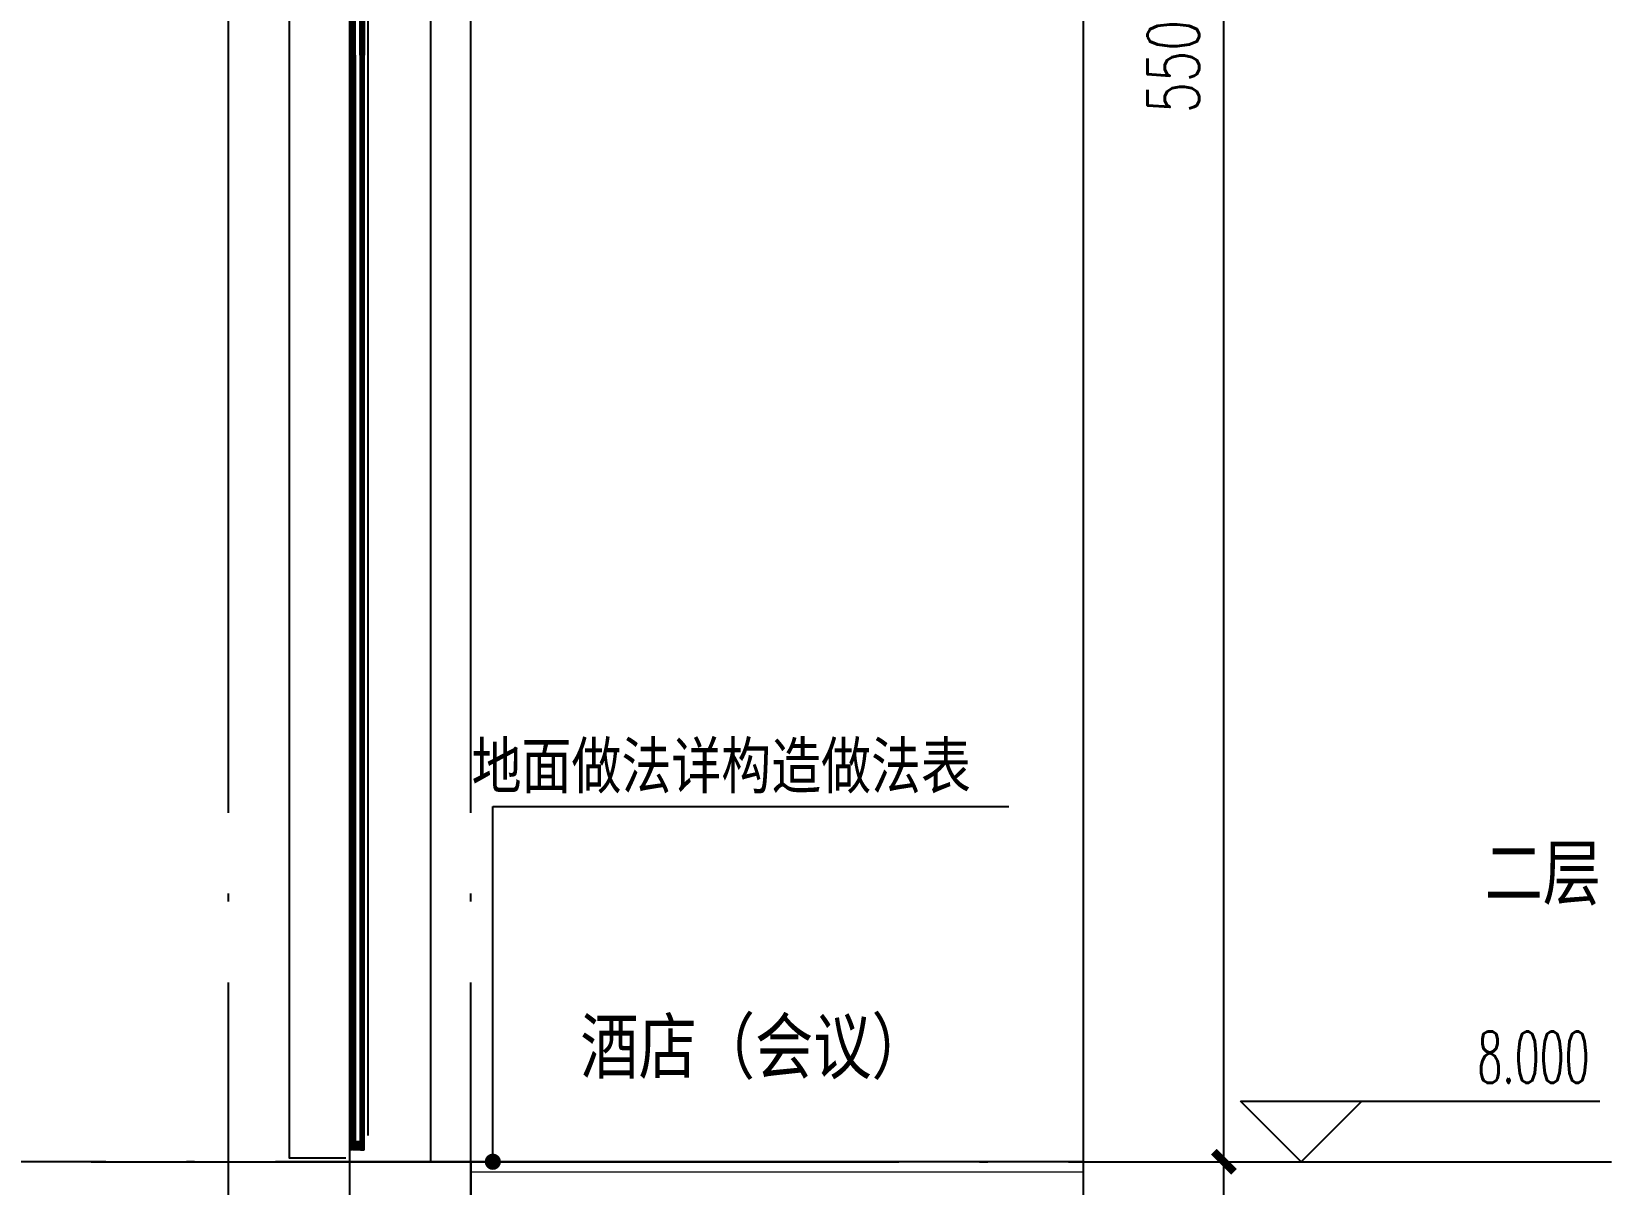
# Model space of a CAD drawing. Header units: millimetres. Extents: x 434053 to 1059003, y -2417481 to 936527.
# Drawn here: x 562376 to 566288, y -2244592 to -2241738 of the extents above; entities that cross this region are included whole.
import ezdxf

# ---------------------------------------------------------------- set-up
doc = ezdxf.new("R2010")
doc.units = ezdxf.units.MM
doc.header["$LTSCALE"] = 1000
doc.header["$MEASUREMENT"] = 0
doc.linetypes.add('DOTE', pattern=[2.42, 2, -0.2, 0.02, -0.2])
doc.linetypes.add('HIDDEN', pattern=[9.525, 6.35, -3.175])
doc.layers.get('Defpoints').update_dxf_attribs({"color": 6})
for name, color, linetype in [('A-AXIS', 16, 'DOTE'), ('AXIS', 3, 'Continuous'), ('DIM_ELEV', 3, 'Continuous'), ('DIM_LEAD', 3, 'Continuous'), ('DOTE', 16, 'DOTE'), ('EXTRUSION-V', 141, 'Continuous'), ('GLASS', 1, 'Continuous'), ('GLASS-V', 11, 'Continuous'), ('PUB_DIM', 83, 'Continuous'), ('PUB_TEXT', 7, 'Continuous'), ('SILICONE', 8, 'Continuous'), ('SILICONE-V', 9, 'Continuous')]:
    doc.layers.add(name, color=color, linetype=linetype)
doc.layers.add('A-DETL-0001', color=4, linetype='Continuous', lineweight=15)
doc.styles.add('_TCH_DIM', font='SIMPLEX.shx', dxfattribs={"width": 0.8, "height": 3, "bigfont": 'GBCBIG.shx'})
doc.styles.add('_TCH_DIM_T3', font='SIMPLEX', dxfattribs={"width": 0.705882, "bigfont": 'GBCBIG'})
doc.styles.add('宋体', font='', dxfattribs={"width": 0.8})
doc.styles.get('宋体').set_extended_font_data('SimSun')
doc.dimstyles.new('_TCH_ARCH&&50', dxfattribs={"dimtxt": 127.5, "dimasz": 50, "dimexe": 125, "dimexo": 150, "dimgap": 61.25, "dimtad": 1, "dimdec": 0, "dimzin": 0, "dimdsep": 46, "dimtxsty": '_TCH_DIM_T3', "dimblk": 'ARCHTICK', "dimcen": 0.09, "dimclrt": 7, "dimazin": 2, "dimtfac": 1, "dimtdec": 0, "dimtix": 1, "dimtmove": 2, "dimatfit": 3, "dimfxl": 1, "dimtolj": 1, "dimtzin": 0, "dimarcsym": 0})
pattern_1 = [(180, (-8259.038, 34605.197), (2e-12, -2.5), []), (270, (-8259.038, 34605.197), (2.5, 2e-12), [])]
pattern_2 = [(90, (-8261.038, 34583.1971), (1.08253175, 1.875), [1.25, -2.5]), (330, (-8261.038, 34583.1971), (1.082531757, -1.874999996), [1.25, -2.5]), (30, (-8261.038, 34583.1971), (2.165063507, 4e-09), [-2.5, 1.25])]
pattern_3 = [(270, (-2314.46293, 32414.2856), (0.1875, -0.09375), [0, -0.1875])]
pattern_4 = [(180, (-2314.46293, 32414.2856), (-0.09375, -0.1875), [0, -0.1875])]

# ---------------------------------------------------------------- blocks, each defined once
blk = doc.blocks.new('*U427')
at = {"layer": 'GLASS-V'}
h = blk.add_hatch(dxfattribs=at)
h.set_pattern_fill('HONEY', color=256, scale=10, angle=90, style=0)
h.set_pattern_definition(pattern_2)
edge = h.paths.add_edge_path()
edge.add_arc((14.8, 12.3), 0.2, 218, 270, ccw=False)
edge.add_line((14.6, 12.1), (13.3, 13.8))
edge.add_arc((13.5, 13.9), 0.2, 180, 218, ccw=False)
edge.add_line((13.3, 13.9), (13.3, 17.5))
edge.add_line((13.3, 17.5), (13.3, 21.1))
edge.add_arc((13.5, 21.1), 0.2, 142, 180, ccw=False)
edge.add_line((13.3, 21.2), (14.6, 22.9))
edge.add_arc((14.8, 22.8), 0.2, 90, 142, ccw=False)
edge.add_line((14.8, 23), (19.5, 23))
edge.add_arc((19.5, 22.8), 0.2, 0, 90, ccw=False)
edge.add_line((19.7, 22.7), (19.7, 12.2))
edge.add_arc((19.5, 12.3), 0.2, 270, 360, ccw=False)
edge.add_line((19.5, 12.1), (14.8, 12.1))
at = {"layer": 'SILICONE'}
h = blk.add_hatch(dxfattribs=at)
h.set_pattern_fill('DOTS', color=256, scale=3, angle=180, style=0)
h.set_pattern_definition(pattern_4)
edge = h.paths.add_edge_path()
edge.add_arc((-1.9, 22.3), 15, -4.6162, 4.6162, ccw=False)
edge.add_arc((13.5, 21.1), 0.474, 140.8945, 181.1055, ccw=False)
edge.add_line((13.1, 21.4), (14.4, 23.1))
edge.add_arc((14.8, 22.7), 0.5, 90, 142, ccw=False)
edge.add_line((14.8, 23.2), (14.8, 23.5))
edge.add_line((14.8, 23.5), (13, 23.5))
h = blk.add_hatch(dxfattribs=at)
h.set_pattern_fill('DOTS', color=256, scale=3, angle=270, style=0)
h.set_pattern_definition(pattern_3)
edge = h.paths.add_edge_path()
edge.add_arc((-1.9, 12.7), 15, 355.3838, 364.6162)
edge.add_arc((13.5, 13.9), 0.474, 178.8945, 219.1055)
edge.add_line((13.1, 13.6), (14.4, 11.9))
edge.add_arc((14.8, 12.2), 0.5, 218, 270)
edge.add_line((14.8, 11.7), (14.8, 11.5))
edge.add_line((14.8, 11.5), (13, 11.5))
at = {"layer": 'SILICONE-V'}
h = blk.add_hatch(dxfattribs=at)
h.set_pattern_fill('ANSI37', color=256, scale=20, angle=135, style=0)
h.set_pattern_definition(pattern_1)
edge = h.paths.add_edge_path()
edge.add_line((0, 24.5), (0, 10.5))
edge.add_line((0, 10.5), (1, 11.5))
edge.add_line((1, 11.5), (13, 11.5))
edge.add_arc((-2.8, 12.7), 15.8, 355.5337, 364.4663)
edge.add_line((13, 14), (13, 21))
edge.add_arc((-1.8, 22.3), 14.8, 355.2311, 364.7689)
edge.add_line((13, 23.5), (1, 23.5))
edge.add_line((1, 23.5), (0, 24.5))
at = {"layer": 'GLASS'}
for points in [[(741.6, 23.5), (1, 23.5), (0, 24.5), (0, 32.5), (1, 33.5), (741.6, 33.5)], [(741.6, 11.5), (1, 11.5), (0, 10.5), (0, 6.5), (1, 5.5), (741.6, 5.5)], [(741.6, 4), (1, 4), (0, 3), (0, -1), (1, -2), (741.6, -2)]]:
    blk.add_lwpolyline(points, dxfattribs=at)
at = {"layer": 'GLASS-V'}
for p, q in [((0, 31.5), (741.6, 31.5)), ((0, 29.5), (741.6, 29.5)), ((0, 27.5), (741.6, 27.5)), ((0, 25.5), (741.6, 25.5)), ((0, 9.5), (741.6, 9.5)), ((0, 7.5), (741.6, 7.5)), ((0, 2), (741.6, 2)), ((0, 0), (741.6, 0)), ((20, 20.7, 0), (19.7, 20.7, 0)), ((20, 20.1, 0), (19.7, 20.1, 0)), ((20, 14.9, 0), (19.7, 14.9, 0)), ((20, 14.3, 0), (19.7, 14.3, 0))]:
    blk.add_line(p, q, dxfattribs=at)
at = {"layer": 'GLASS-V', "linetype": 'HIDDEN', "const_width": 1.5}
blk.add_lwpolyline([(1, 4.8), (741.6, 4.8)], dxfattribs=at)
at = {"layer": 'GLASS-V'}
for points in [[(13, 17.5), (13, 21.1, -0.167343), (13.1, 21.4), (14.4, 23.1, -0.230868), (14.8, 23.2), (19.5, 23.2, -0.414214), (20, 22.7), (20, 17.5), (20, 12.2, -0.414214), (19.5, 11.7), (14.8, 11.7, -0.230868), (14.4, 11.9), (13.1, 13.6, -0.167343), (13, 13.9)], [(14.8, 12.1, -0.230868), (14.6, 12.1), (13.3, 13.8, -0.167343), (13.3, 13.9), (13.3, 17.5), (13.3, 21.1, -0.167343), (13.3, 21.2), (14.6, 22.9, -0.230868), (14.8, 23), (19.5, 23, -0.414214), (19.7, 22.7), (19.7, 12.2, -0.414214), (19.5, 12.1)]]:
    blk.add_lwpolyline(points, format="xyb", close=True, dxfattribs=at)
at = {"layer": 'SILICONE'}
for points in [[(0, 24.5), (0, 10.5), (1, 11.5), (13, 11.5, 0.038996), (13, 14), (13, 21, 0.041641), (13, 23.5), (1, 23.5)], [(13, 23.5, -0.040306), (13, 21.1, -0.177276), (13.1, 21.4), (14.4, 23.1, -0.230868), (14.8, 23.2), (14.8, 23.5)], [(13, 11.5, 0.040306), (13, 13.9, 0.177276), (13.1, 13.6), (14.4, 11.9, 0.230868), (14.8, 11.7), (14.8, 11.5)]]:
    blk.add_lwpolyline(points, format="xyb", close=True, dxfattribs=at)
blk = doc.blocks.new('*U431')
at = {"layer": 'GLASS-V'}
h = blk.add_hatch(dxfattribs=at)
h.set_pattern_fill('HONEY', color=256, scale=10, angle=90, style=0)
h.set_pattern_definition(pattern_2)
edge = h.paths.add_edge_path()
edge.add_arc((14.8, 12.3), 0.2, 218, 270, ccw=False)
edge.add_line((14.6, 12.1), (13.3, 13.8))
edge.add_arc((13.5, 13.9), 0.2, 180, 218, ccw=False)
edge.add_line((13.3, 13.9), (13.3, 17.5))
edge.add_line((13.3, 17.5), (13.3, 21.1))
edge.add_arc((13.5, 21.1), 0.2, 142, 180, ccw=False)
edge.add_line((13.3, 21.2), (14.6, 22.9))
edge.add_arc((14.8, 22.8), 0.2, 90, 142, ccw=False)
edge.add_line((14.8, 23), (19.5, 23))
edge.add_arc((19.5, 22.8), 0.2, 0, 90, ccw=False)
edge.add_line((19.7, 22.7), (19.7, 12.2))
edge.add_arc((19.5, 12.3), 0.2, 270, 360, ccw=False)
edge.add_line((19.5, 12.1), (14.8, 12.1))
at = {"layer": 'SILICONE'}
h = blk.add_hatch(dxfattribs=at)
h.set_pattern_fill('DOTS', color=256, scale=3, angle=180, style=0)
h.set_pattern_definition(pattern_4)
edge = h.paths.add_edge_path()
edge.add_arc((-1.9, 22.3), 15, -4.6162, 4.6162, ccw=False)
edge.add_arc((13.5, 21.1), 0.474, 140.8945, 181.1055, ccw=False)
edge.add_line((13.1, 21.4), (14.4, 23.1))
edge.add_arc((14.8, 22.7), 0.5, 90, 142, ccw=False)
edge.add_line((14.8, 23.2), (14.8, 23.5))
edge.add_line((14.8, 23.5), (13, 23.5))
h = blk.add_hatch(dxfattribs=at)
h.set_pattern_fill('DOTS', color=256, scale=3, angle=270, style=0)
h.set_pattern_definition(pattern_3)
edge = h.paths.add_edge_path()
edge.add_arc((-1.9, 12.7), 15, 355.3838, 364.6162)
edge.add_arc((13.5, 13.9), 0.474, 178.8945, 219.1055)
edge.add_line((13.1, 13.6), (14.4, 11.9))
edge.add_arc((14.8, 12.2), 0.5, 218, 270)
edge.add_line((14.8, 11.7), (14.8, 11.5))
edge.add_line((14.8, 11.5), (13, 11.5))
at = {"layer": 'SILICONE-V'}
h = blk.add_hatch(dxfattribs=at)
h.set_pattern_fill('ANSI37', color=256, scale=20, angle=135, style=0)
h.set_pattern_definition(pattern_1)
edge = h.paths.add_edge_path()
edge.add_line((0, 24.5), (0, 10.5))
edge.add_line((0, 10.5), (1, 11.5))
edge.add_line((1, 11.5), (13, 11.5))
edge.add_arc((-2.8, 12.7), 15.8, 355.5337, 364.4663)
edge.add_line((13, 14), (13, 21))
edge.add_arc((-1.8, 22.3), 14.8, 355.2311, 364.7689)
edge.add_line((13, 23.5), (1, 23.5))
edge.add_line((1, 23.5), (0, 24.5))
at = {"layer": 'GLASS'}
for points in [[(2709.9, 23.5), (1, 23.5), (0, 24.5), (0, 32.5), (1, 33.5), (2709.9, 33.5)], [(2709.9, 11.5), (1, 11.5), (0, 10.5), (0, 6.5), (1, 5.5), (2709.9, 5.5)], [(2709.9, 4), (1, 4), (0, 3), (0, -1), (1, -2), (2709.9, -2)]]:
    blk.add_lwpolyline(points, dxfattribs=at)
at = {"layer": 'GLASS-V'}
for p, q in [((0, 31.5), (2709.9, 31.5)), ((0, 29.5), (2709.9, 29.5)), ((0, 27.5), (2709.9, 27.5)), ((0, 25.5), (2709.9, 25.5)), ((0, 9.5), (2709.9, 9.5)), ((0, 7.5), (2709.9, 7.5)), ((0, 2), (2709.9, 2)), ((0, 0), (2709.9, 0)), ((20, 20.7, 0), (19.7, 20.7, 0)), ((20, 20.1, 0), (19.7, 20.1, 0)), ((20, 14.9, 0), (19.7, 14.9, 0)), ((20, 14.3, 0), (19.7, 14.3, 0))]:
    blk.add_line(p, q, dxfattribs=at)
at = {"layer": 'GLASS-V', "linetype": 'HIDDEN', "const_width": 1.5}
blk.add_lwpolyline([(1, 4.8), (2709.9, 4.8)], dxfattribs=at)
at = {"layer": 'GLASS-V'}
for points in [[(13, 17.5), (13, 21.1, -0.167343), (13.1, 21.4), (14.4, 23.1, -0.230868), (14.8, 23.2), (19.5, 23.2, -0.414214), (20, 22.7), (20, 17.5), (20, 12.2, -0.414214), (19.5, 11.7), (14.8, 11.7, -0.230868), (14.4, 11.9), (13.1, 13.6, -0.167343), (13, 13.9)], [(14.8, 12.1, -0.230868), (14.6, 12.1), (13.3, 13.8, -0.167343), (13.3, 13.9), (13.3, 17.5), (13.3, 21.1, -0.167343), (13.3, 21.2), (14.6, 22.9, -0.230868), (14.8, 23), (19.5, 23, -0.414214), (19.7, 22.7), (19.7, 12.2, -0.414214), (19.5, 12.1)]]:
    blk.add_lwpolyline(points, format="xyb", close=True, dxfattribs=at)
at = {"layer": 'SILICONE'}
for points in [[(0, 24.5), (0, 10.5), (1, 11.5), (13, 11.5, 0.038996), (13, 14), (13, 21, 0.041641), (13, 23.5), (1, 23.5)], [(13, 23.5, -0.040306), (13, 21.1, -0.177276), (13.1, 21.4), (14.4, 23.1, -0.230868), (14.8, 23.2), (14.8, 23.5)], [(13, 11.5, 0.040306), (13, 13.9, 0.177276), (13.1, 13.6), (14.4, 11.9, 0.230868), (14.8, 11.7), (14.8, 11.5)]]:
    blk.add_lwpolyline(points, format="xyb", close=True, dxfattribs=at)
blk = doc.blocks.new('A$C10057B61')
at = {"layer": 'EXTRUSION-V'}
for p, q in [((16118.9, 7859.9, 0), (16118.9, 5109, 0)), ((15964.4, 5109, 0), (15964.4, 6919.6, 0)), ((15964.4, 2434.6, 0), (15964.4, 5109, 0)), ((16118.9, 5109, 0), (16118.9, 2369.6, 0))]:
    blk.add_line(p, q, dxfattribs=at)
at = {"layer": 'EXTRUSION-V', "elevation": 0}
for points in [[(15768.9, 7809.6), (15768.9, 5109)], [(15768.9, 5109), (15768.9, 2379.6), (15908.9, 2379.6)]]:
    blk.add_lwpolyline(points, dxfattribs=at)
at = {"layer": 'EXTRUSION-V'}
blk.add_lwpolyline([(15918.9, 2369.6), (16218.9, 2369.6), (16218.9, 2219.6), (15918.9, 2219.6)], close=True, dxfattribs=at)
at = {"color": 0, "linetype": 'ByBlock', "rotation": 270}
blk.add_blockref('*U427', (15920.9, 5850.6, 0), dxfattribs=at)
at = {"color": 0, "linetype": 'ByBlock', "xscale": -1, "rotation": 270}
blk.add_blockref('*U431', (15920.9, 2399.1, 0), dxfattribs=at)
blk = doc.blocks.new('_ArchTick')
at = {"color": 0, "linetype": 'ByBlock', "const_width": 0.4}
blk.add_lwpolyline([(-0.5, -0.5), (0.5, 0.5)], dxfattribs=at)
blk = doc.blocks.new('*D981')
at = {"layer": 'Defpoints', "color": 0, "transparency": 16777216}
for p in [(565042, -2239035.7), (565328.5, -2239035.7), (565042, -2244535.7)]:
    blk.add_point(p, dxfattribs=at)
at = {"layer": 'PUB_DIM', "color": 0, "lineweight": -2, "transparency": 16777216}
for p, q in [((565192, -2239035.7), (565453.5, -2239035.7)), ((565328.5, -2244535.7), (565328.5, -2239035.7)), ((565192, -2244535.7), (565453.5, -2244535.7))]:
    blk.add_line(p, q, dxfattribs=at)
at = {"layer": 'PUB_DIM', "color": 0, "lineweight": -2, "transparency": 16777216, "xscale": 50, "yscale": 50, "zscale": 50}
for p, rotation in [((565328.5, -2239035.7), 90), ((565328.5, -2244535.7), 270)]:
    blk.add_blockref('_ArchTick', p, dxfattribs=dict(at, rotation=rotation))
at = {"layer": 'PUB_DIM', "color": 7, "transparency": 16777216, "insert": (565203.5, -2241785.7), "char_height": 127.5, "attachment_point": 5, "rotation": 90, "style": '_TCH_DIM_T3'}
blk.add_mtext('\\A1;5500', dxfattribs=at)
blk = doc.blocks.new('*D982')
at = {"layer": 'Defpoints', "color": 0, "transparency": 16777216}
for p in [(565042, -2244535.7), (565328.5, -2244535.7), (565042, -2252535.7)]:
    blk.add_point(p, dxfattribs=at)
at = {"layer": 'PUB_DIM', "color": 0, "lineweight": -2, "transparency": 16777216}
for p, q in [((565192, -2244535.7), (565453.5, -2244535.7)), ((565328.5, -2252535.7), (565328.5, -2244535.7)), ((565192, -2252535.7), (565453.5, -2252535.7))]:
    blk.add_line(p, q, dxfattribs=at)
at = {"layer": 'PUB_DIM', "color": 0, "lineweight": -2, "transparency": 16777216, "xscale": 50, "yscale": 50, "zscale": 50}
for p, rotation in [((565328.5, -2244535.7), 90), ((565328.5, -2252535.7), 270)]:
    blk.add_blockref('_ArchTick', p, dxfattribs=dict(at, rotation=rotation))
at = {"layer": 'PUB_DIM', "color": 7, "transparency": 16777216, "insert": (565203.5, -2248535.7), "char_height": 127.5, "attachment_point": 5, "rotation": 90, "style": '_TCH_DIM_T3'}
blk.add_mtext('\\A1;8000', dxfattribs=at)

msp = doc.modelspace()

# ---------------------------------------------------------------- linework, layer by layer
at = {"layer": 'A-AXIS'}
for p, q in [((563163.7, -2253935.3), (563163.7, -2243625.6)), ((555263.7, -2244535.7), (566288.2, -2244535.7))]:
    msp.add_line(p, q, dxfattribs=at)
at = {"layer": 'A-DETL-0001', "color": 2}
msp.add_lwpolyline([(564979.8, -2244535.7), (563463.7, -2244535.7), (563463.7, -2244560.7), (564979.8, -2244560.7)], dxfattribs=at)
at = {"layer": 'AXIS'}
msp.add_lwpolyline([(555263.7, -2230335.7), (564979.8, -2230335.7), (564979.8, -2253351.7), (555263.7, -2253351.7)], close=True, dxfattribs=at)
at = {"layer": 'DIM_ELEV'}
for p, q in [((565519.8, -2244535.7), (565369.8, -2244385.7)), ((565369.8, -2244385.7), (566259.4, -2244385.7)), ((565519.8, -2244535.7), (565669.8, -2244385.7)), ((565169.8, -2244535.7), (565669.8, -2244535.7))]:
    msp.add_line(p, q, dxfattribs=at)
at = {"layer": 'DIM_LEAD'}
for p, q in [((563518.2, -2244535.7), (563518.2, -2243656.6)), ((563518.2, -2243656.6), (564795.8, -2243656.6))]:
    msp.add_line(p, q, dxfattribs=at)
at = {"layer": 'DIM_LEAD', "const_width": 20}
msp.add_lwpolyline([(563518.2, -2244545.7, 1), (563518.2, -2244525.7, 1)], format="xyb", close=True, dxfattribs=at)
at = {"layer": 'DOTE'}
for p, q in [((562863.7, -2253351.7), (562863.7, -2230335.7)), ((563163.7, -2253351.7), (563163.7, -2230335.7)), ((563463.7, -2253351.7), (563463.7, -2230335.7)), ((564979.8, -2244535.7), (555324.8, -2244535.7))]:
    msp.add_line(p, q, dxfattribs=at)

# ---------------------------------------------------------------- block references
msp.add_blockref('A$C10057B61', (547244.9, -2246905.3))

# ---------------------------------------------------------------- texts
at = {"layer": 'PUB_TEXT'}
for s, height, style, width, p in [('地面做法详构造做法表', 113.29, '宋体', 0.8, (563465.7, -2243611.6)), ('二层', 132.17, '宋体', 0.8, (565974, -2243885.7)), ('酒店（会议）', 132.17, '宋体', 0.8, (563734.8, -2244315.9)), ('8.000', 127.5, '_TCH_DIM', 0.564706, (565956.4, -2244340.7))]:
    msp.add_text(s, height=height, dxfattribs=dict(at, style=style, width=width)).set_placement(p)

# ---------------------------------------------------------------- dimensions: what is measured, and where the dimension line sits
at = {"layer": 'PUB_DIM'}
for p1, p2, picture, middle in [((565042, -2244535.7), (565042, -2239035.7), '*D981', (565203.5, -2241785.7)), ((565042, -2252535.7), (565042, -2244535.7), '*D982', (565203.5, -2248535.7))]:
    dim = msp.add_aligned_dim(p1=p1, p2=p2, distance=-286.5, dimstyle='_TCH_ARCH&&50', dxfattribs=at)
    dim.commit()
    dim.dimension.update_dxf_attribs({"geometry": picture, "text_midpoint": middle})

doc.saveas('drawing.dxf')
